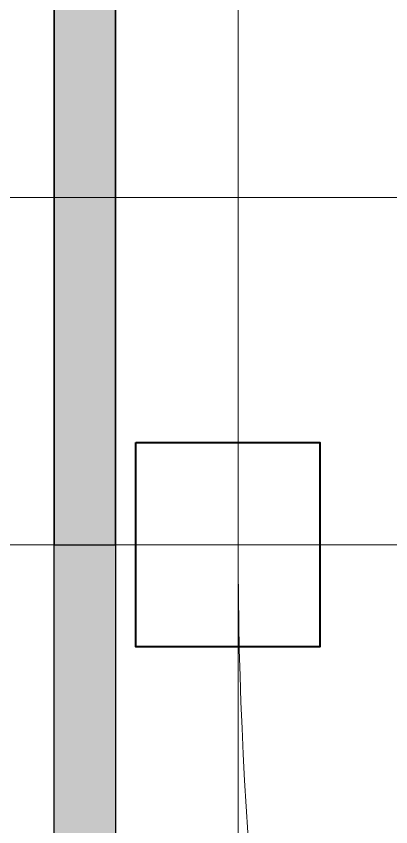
# Model space of a CAD drawing. Header units: millimetres. Extents: x 4003075 to 5615882, y 1445368 to 2591247.
# Drawn here: x 5321489 to 5323323, y 2466286 to 2470255 of the extents above; entities that cross this region are included whole.
import ezdxf

# ---------------------------------------------------------------- set-up
doc = ezdxf.new("R2010")
doc.units = ezdxf.units.MM
doc.layers.add('XR-평면도$0$!!파라펫', color=9, linetype='Continuous')
for name, color, linetype, lineweight in [('XR-평면도$0$A-CNTL', 9, 'Continuous', 15), ('XR-평면도$0$A-CONC-LIN1', 9, 'Continuous', 40), ('XR-평면도$0$A-ELEV-LIN2', 9, 'Continuous', 25)]:
    doc.layers.add(name, color=color, linetype=linetype, lineweight=lineweight)

# ---------------------------------------------------------------- blocks, each defined once
blk = doc.blocks.new('XR-평면도$0$RAMP_내려감(기준층) (220802)')
at = {"layer": 'XR-평면도$0$A-CNTL', "ltscale": 300}
for points in [[(-20700, 40700), (-20700, -40700)], [(-25700, -15000), (25700, -15000)]]:
    blk.add_lwpolyline(points, dxfattribs=at)
blk.add_lwpolyline([(-20700, 15000), (-20700, -15000, 0.414214), (0, -35700, 0.414214), (20700, -15000), (20700, 15000, 0.414214), (0, 35700, 0.414214)], format="xyb", close=True, dxfattribs=at)
at = {"layer": 'XR-평면도$0$A-CONC-LIN1'}
blk.add_lwpolyline([(-21200, -14500), (-20300, -14500), (-20300, -15500), (-21200, -15500)], close=True, dxfattribs=at)
at = {"layer": 'XR-평면도$0$A-ELEV-LIN2'}
blk.add_line((-21300, 15000), (-21300, -36200), dxfattribs=at)
blk.add_lwpolyline([(-21600, -36200), (-21600, 15013.1), (-21273, 18751), (-20298.4, 22388), (-18707.1, 25800.6), (-16547.4, 28884.9), (-13884.9, 31547.4), (-10800.6, 33707.1), (-7388, 35298.4), (-3751, 36273), (0, 36601.1), (3751, 36273), (7388, 35298.4), (10800.6, 33707.1), (13884.9, 31547.4), (16547.4, 28884.9), (18707.1, 25800.6), (20298.4, 22388)], dxfattribs=at)
blk = doc.blocks.new('XR-평면도$0$중심선(210216)')
at = {"layer": 'XR-평면도$0$A-CNTL', "ltscale": 300}
for points in [[(0, 206000), (0, -10000)], [(-10000, 130000), (186000, 130000)]]:
    blk.add_lwpolyline(points, dxfattribs=at)
blk = doc.blocks.new('XR-평면도$0$3층진출파라펫')
at = {"layer": 'XR-평면도$0$!!파라펫'}
h = blk.add_hatch(color=9, dxfattribs=at)
h.dxf.hatch_style = 1
h.paths.add_polyline_path([(518502.8, 1175871.7), (518802.8, 1175871.7), (518802.8, 1185871.7), (518502.8, 1185871.7)])
h = blk.add_hatch(color=9, dxfattribs=at)
h.dxf.hatch_style = 1
h.paths.add_polyline_path([(518502.8, 1165171.7), (518802.8, 1165171.7), (518802.8, 1175871.7), (518502.8, 1175871.7)])
for points in [[(518802.8, 1185871.7), (518502.8, 1185871.7), (518502.8, 1175871.7), (518802.8, 1175871.7)], [(518802.8, 1165171.7), (518502.8, 1165171.7), (518502.8, 1175871.7), (518802.8, 1175871.7)]]:
    blk.add_lwpolyline(points, close=True, dxfattribs=at)

msp = doc.modelspace()

# ---------------------------------------------------------------- block references
for name, p in [('XR-평면도$0$RAMP_내려감(기준층) (220802)', (5343275, 2482667.6)), ('XR-평면도$0$3층진출파라펫', (4803172.3, 1291795.9)), ('XR-평면도$0$3층진출파라펫', (4803172.3, 1291795.9)), ('XR-평면도$0$3층진출파라펫', (4803172.3, 1291795.9))]:
    msp.add_blockref(name, p)
at = {"layer": 'XR-평면도$0$A-CNTL'}
msp.add_blockref('XR-평면도$0$중심선(210216)', (5322575, 2339367.6), dxfattribs=at)

doc.saveas('drawing.dxf')
